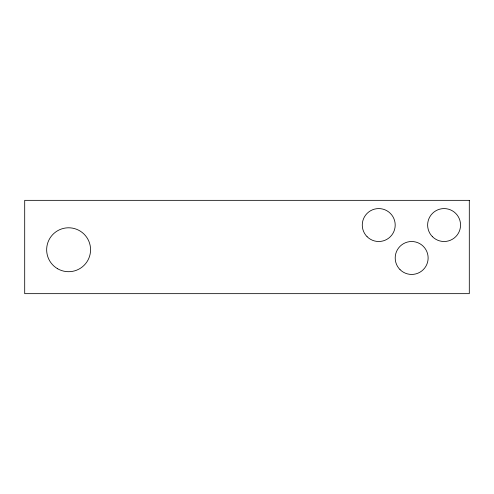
<?xml version="1.0" encoding="UTF-8"?>
<svg xmlns="http://www.w3.org/2000/svg" width="494" height="494" viewBox="0 0 494 494"><rect width="100%" height="100%" fill="white"/><g stroke="black" fill="none" stroke-linecap="round" stroke-linejoin="round"><path stroke-width="0.74" d="M469.3 200.342L24.7 200.342L24.7 293.658L469.3 293.658L469.3 200.342M400.023 269.619A16.469 16.469 0 0 0 427.569 262.24A16.469 16.469 0 0 0 407.402 242.072A16.469 16.469 0 0 0 400.023 269.619M367.091 236.688A16.469 16.469 0 0 0 394.638 229.309A16.469 16.469 0 0 0 374.471 209.141A16.469 16.469 0 0 0 367.091 236.688M432.448 236.688A16.469 16.469 0 0 0 459.994 229.309A16.469 16.469 0 0 0 439.827 209.141A16.469 16.469 0 0 0 432.448 236.688M57.631 268.761A21.958 21.958 0 0 0 90.569 249.742A21.958 21.958 0 0 0 57.631 230.729A21.958 21.958 0 0 0 57.631 268.761"/></g></svg>
